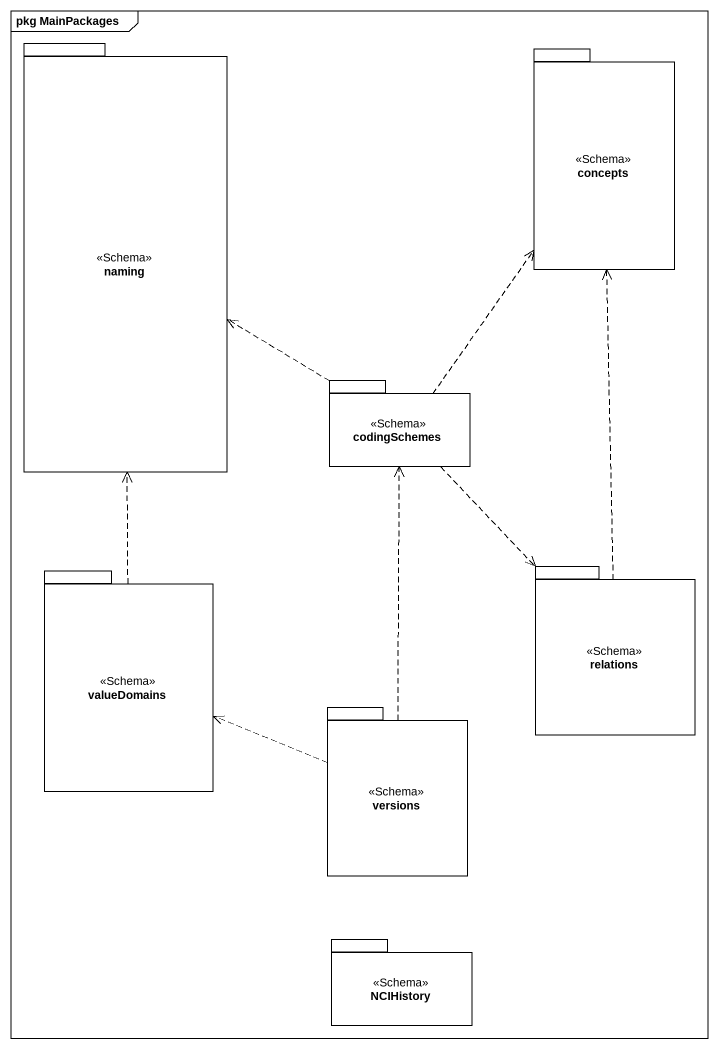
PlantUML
@startuml
mainframe pkg MainPackages
package naming <<Schema>> {
}
package concepts <<Schema>> {
}
package codingSchemes <<Schema>> {
}
package valueDomains <<Schema>> {
}
package relations <<Schema>> {
}
package versions <<Schema>> {
}
package NCIHistory <<Schema>> {
}
codingSchemes .up.> naming
codingSchemes .up.> concepts
codingSchemes ..> relations
valueDomains .up.> naming
relations .up.> concepts
versions .up.> codingSchemes
versions .left.> valueDomains
@enduml
